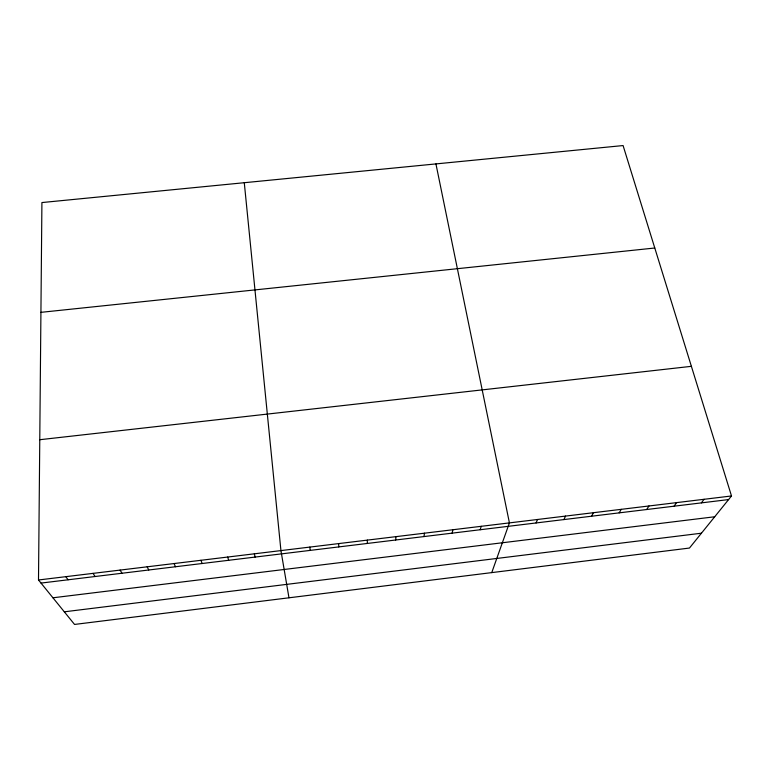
<?xml version="1.0" encoding="UTF-8"?>
<svg xmlns="http://www.w3.org/2000/svg" width="770" height="770" viewBox="0 0 770 770"><rect width="100%" height="100%" fill="white"/><g stroke="black" fill="none" stroke-linecap="round" stroke-linejoin="round"><path stroke-width="1.16" d="M38.5 579.983L41.917 202.558L623.084 145.559L731.5 495.967L689.458 548.048L74.546 624.441L38.5 579.983L731.5 495.967M367.261 543.456L367.386 540.107M395.655 540.011L396.001 536.642M423.933 536.575L424.511 533.187M452.125 533.148L452.914 529.741M480.211 529.741L481.221 526.314M491.751 572.611L509.422 522.888L435.936 163.914M536.084 522.955L537.527 519.481M563.881 519.577L565.536 516.093M591.572 516.218L593.439 512.704M619.167 512.868L621.246 509.336M646.665 509.528L648.956 505.977M674.068 506.198L676.57 502.627M701.374 502.887L704.078 499.287M64.314 611.813L701.441 533.206M52.938 597.79L714.704 516.766M41.012 583.082L728.584 499.576M39.77 439.718L691.393 366.328M40.926 312.341L654.779 248.007M65.796 576.672L68.087 579.791M93.006 573.371L95.076 576.509M120.12 570.089L121.968 573.246M147.147 566.807L148.774 569.993M174.078 563.544L175.493 566.749M200.922 560.291L202.125 563.515M227.679 557.047L228.671 560.291M254.35 553.813L255.12 557.076M288.971 597.799L280.935 550.588L244.283 182.711M309.848 547.085L310.185 550.386M338.675 543.591L338.771 546.921"/></g></svg>
